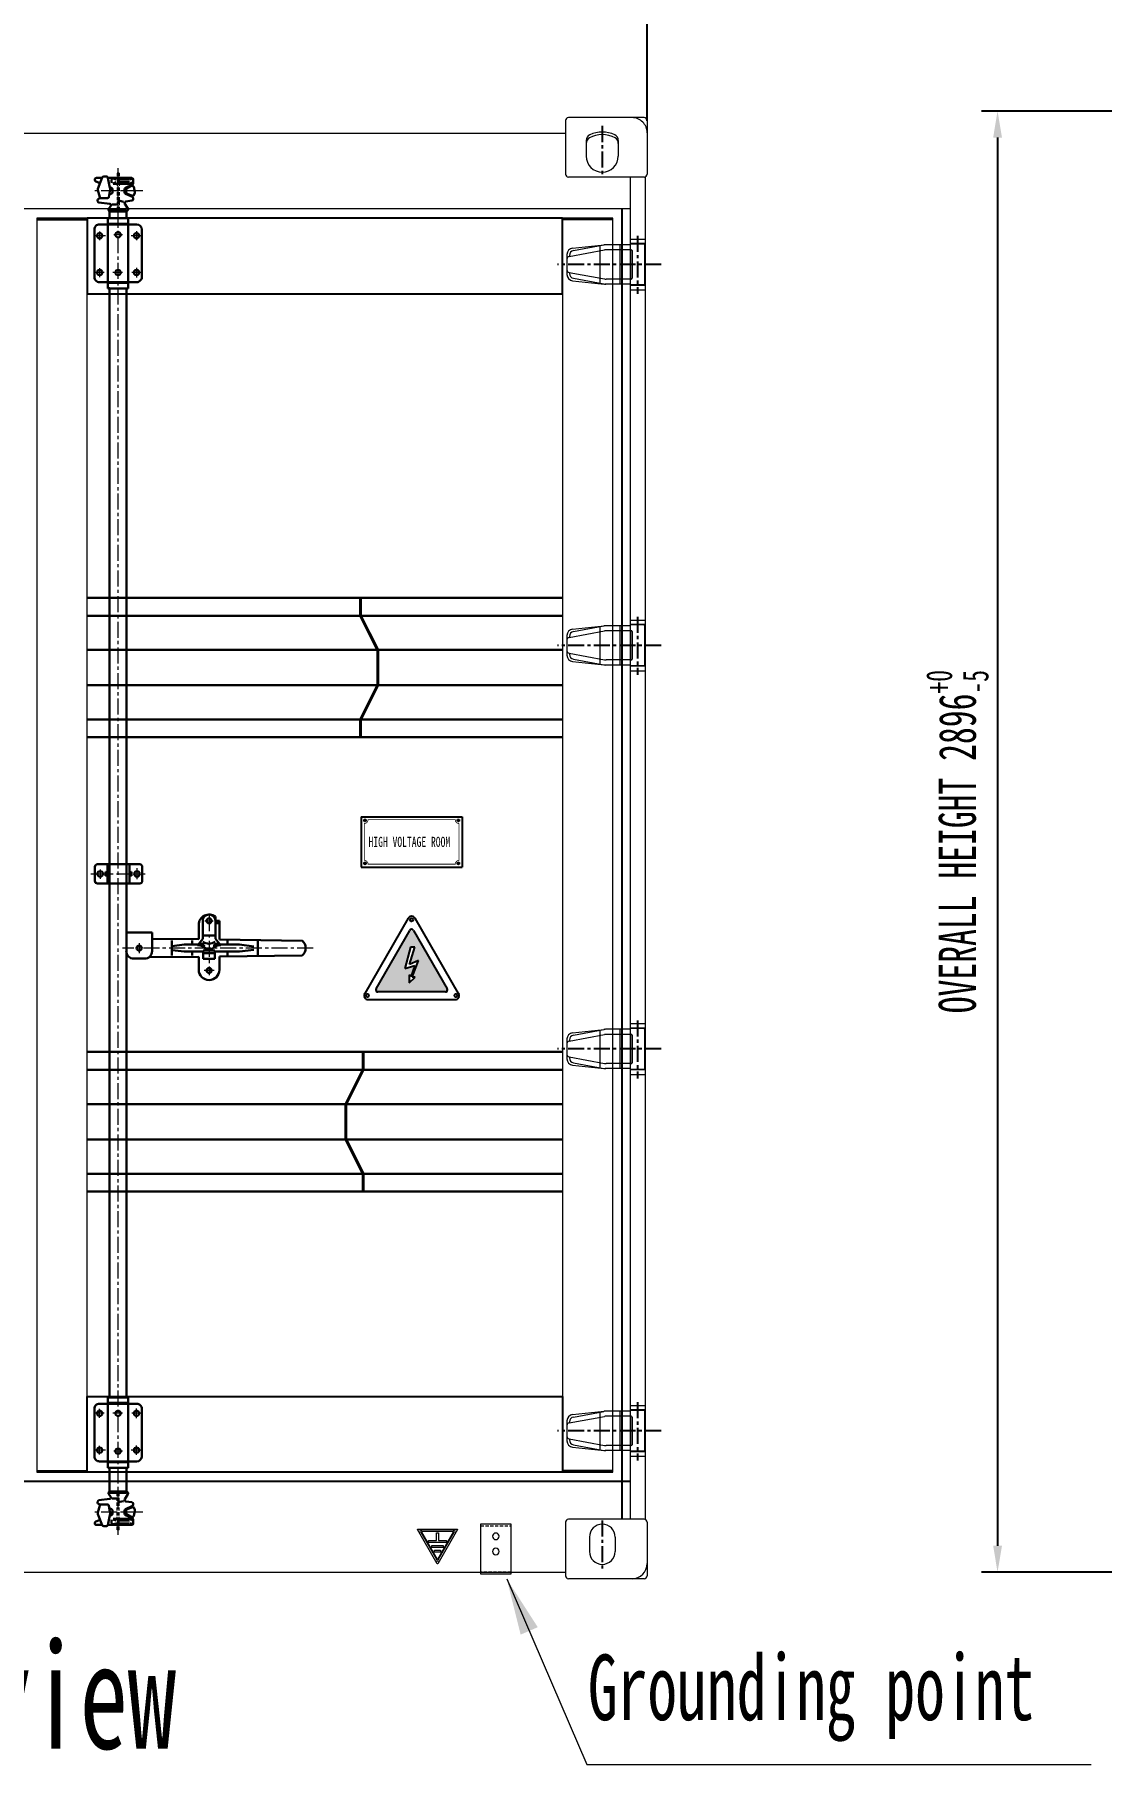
# Model space of a CAD drawing. Header units: millimetres. Extents: x 55614 to 110757, y -66981 to -47484.
# Drawn here: x 60565 to 62680, y -53138 to -49709 of the extents above; entities that cross this region are included whole.
import ezdxf

# ---------------------------------------------------------------- set-up
doc = ezdxf.new("R2010")
doc.units = ezdxf.units.MM
for name, pattern in [('CENTER', [50.8, 31.75, -6.35, 6.35, -6.35]), ('G', [2, 1.25, -0.25, 0.25, -0.25]), ('HIDDEN', [9.525, 6.35, -3.175])]:
    doc.linetypes.add(name, pattern=pattern)
doc.layers.get('0').update_dxf_attribs({"lineweight": 15})
doc.layers.get('Defpoints').update_dxf_attribs({"lineweight": 15})
for name, color, linetype in [('01', 7, 'Continuous'), ('02___PRT_ALL_AXES', 7, 'Continuous'), ('05', 4, 'G'), ('CT', 4, 'CENTER')]:
    doc.layers.add(name, color=color, linetype=linetype)
for name, color, linetype, lineweight in [('AM_0', 7, 'Continuous', 30), ('AM_3', 6, 'HIDDEN', 15), ('AM_7', 4, 'CENTER', 15), ('CO', 7, 'Continuous', 9), ('THICK', 7, 'Continuous', 0), ('标注', 1, 'Continuous', 18)]:
    doc.layers.add(name, color=color, linetype=linetype, lineweight=lineweight)
doc.styles.add('FSDBHZ', font='TXT.SHX', dxfattribs={"width": 0.707, "bigfont": 'HZFS.SHX'})
doc.styles.get("Standard").update_dxf_attribs({"font": 'isocp.shx', "width": 0.707, "bigfont": 'hztxt.shx'})
doc.styles.add('仿宋', font='仿宋_GB2312.ttf', dxfattribs={"width": 0.8})
doc.styles.add('标准', font='simsun.ttc', dxfattribs={"width": 0.667})
doc.dimstyles.new('1.5DJ', dxfattribs={"dimscale": 1.5, "dimtxt": 75, "dimasz": 75, "dimexe": 20, "dimexo": 0, "dimgap": 20, "dimtad": 1, "dimdec": 1, "dimtxsty": 'Standard', "dimcen": 10, "dimclrd": 95, "dimclre": 95, "dimclrt": 95, "dimadec": 0, "dimazin": 0, "dimtfac": 1, "dimtdec": 1, "dimtmove": 1, "dimatfit": 3, "dimfxl": 1, "dimlwd": 13, "dimlwe": 15, "dimarcsym": 1})
doc.dimstyles.new('12倍', dxfattribs={"dimscale": 21, "dimtxt": 3.5, "dimasz": 2.5, "dimexe": 1.5, "dimexo": 0, "dimgap": 1, "dimtad": 1, "dimtoh": 1, "dimdsep": 46, "dimtxsty": '仿宋', "dimcen": 2.5, "dimdle": 5, "dimclrd": 4, "dimclre": 4, "dimclrt": 3, "dimadec": 0, "dimazin": 0, "dimtfac": 1, "dimtmove": 0, "dimatfit": 3, "dimfxl": 1, "dimtolj": 1, "dimarcsym": 0})

# ---------------------------------------------------------------- blocks, each defined once
blk = doc.blocks.new('*D1523')
at = {"layer": 'Defpoints', "color": 0}
for p in [(62706.6, -49860.9), (62474.4, -52756.9), (62706.6, -52756.9)]:
    blk.add_point(p, dxfattribs=at)
at = {"layer": 'THICK', "color": 4, "linetype": 'Continuous', "lineweight": -2}
for p, q in [((62706.6, -49860.9), (62442.9, -49860.9)), ((62474.4, -49913.4), (62474.4, -52704.4)), ((62706.6, -52756.9), (62442.9, -52756.9))]:
    blk.add_line(p, q, dxfattribs=at)
at = {"layer": 'THICK', "color": 4}
for points in [[(62483.2, -49913.4), (62465.7, -49913.4), (62474.4, -49860.9)], [(62465.7, -52704.4), (62483.2, -52704.4), (62474.4, -52756.9)]]:
    blk.add_solid(points, dxfattribs=at)
at = {"layer": 'THICK', "color": 3, "lineweight": -3, "insert": (62394.6, -51308.9), "char_height": 73.5, "attachment_point": 5, "rotation": 90, "style": '标准'}
blk.add_mtext('\\A1;OVERALL HEIGHT {\\A1;2896{\\H0.7x;\\S+0^ -5;}}', dxfattribs=at)
blk = doc.blocks.new('*D1527')
at = {"layer": 'Defpoints', "color": 0}
for p in [(61779.7, -49674.9), (59341.7, -49879.9), (61779.7, -49879.9)]:
    blk.add_point(p, dxfattribs=at)
at = {"layer": 'THICK', "color": 4, "linetype": 'Continuous', "lineweight": -2}
for p, q in [((59341.7, -49879.9), (59341.7, -49643.4)), ((61779.7, -49879.9), (61779.7, -49643.4)), ((59394.2, -49674.9), (61727.2, -49674.9))]:
    blk.add_line(p, q, dxfattribs=at)
at = {"layer": 'THICK', "color": 4}
for points in [[(59394.2, -49666.2), (59394.2, -49683.7), (59341.7, -49674.9)], [(61727.2, -49683.7), (61727.2, -49666.2), (61779.7, -49674.9)]]:
    blk.add_solid(points, dxfattribs=at)
at = {"layer": 'THICK', "color": 3, "lineweight": -3, "insert": (60560.7, -49595.1), "char_height": 73.5, "attachment_point": 5, "style": '标准'}
blk.add_mtext('\\A1;OVERALL HEIGHT {\\A1;2438{\\H0.7x;\\S+0^ -5;}}', dxfattribs=at)
blk = doc.blocks.new('rehrehetreth')
at = {"linetype": 'ByBlock'}
h = blk.add_hatch(color=2, dxfattribs=at)
h.dxf.hatch_style = 1
edge = h.paths.add_edge_path()
edge.add_arc((99473.8, -259676.1), 4, 30, 150)
edge.add_line((99470.4, -259674.1), (99403.3, -259790.3))
edge.add_arc((99406.7, -259792.3), 4, 150, 270)
edge.add_line((99406.7, -259796.3), (99540.9, -259796.3))
edge.add_arc((99540.9, -259792.3), 4, 270, 30)
edge.add_line((99544.4, -259790.3), (99477.3, -259674.1))
h.paths.add_polyline_path([(99480.2, -259707.5), (99471.5, -259707.5), (99460.2, -259749.6), (99479.8, -259743.7), (99472.4, -259766), (99469, -259762.4), (99469.1, -259778), (99480.8, -259767.1), (99475.1, -259767.1), (99487.4, -259733.6), (99469.6, -259741.6)], flags=16)
at = {"layer": '02___PRT_ALL_AXES', "linetype": 'Continuous'}
for p, q in [((99466.9, -259650.1), (99380.7, -259799.3)), ((99403.3, -259790.3), (99470.4, -259674.1)), ((99477.3, -259674.1), (99544.4, -259790.3)), ((99566.9, -259799.3), (99480.7, -259650.1)), ((99471.5, -259707.5), (99460.2, -259749.6)), ((99469.6, -259741.6), (99480.2, -259707.5)), ((99480.2, -259707.5), (99471.5, -259707.5)), ((99460.2, -259749.6), (99479.8, -259743.7)), ((99487.4, -259733.6), (99469.6, -259741.6)), ((99479.8, -259743.7), (99472.4, -259766)), ((99475.1, -259767.1), (99487.4, -259733.6)), ((99472.4, -259766), (99469, -259762.4)), ((99469, -259762.4), (99469.1, -259778)), ((99469.1, -259778), (99480.8, -259767.1)), ((99480.8, -259767.1), (99475.1, -259767.1)), ((99387.7, -259811.3), (99560, -259811.3)), ((99540.9, -259796.3), (99406.7, -259796.3))]:
    blk.add_line(p, q, dxfattribs=at)
for centre in [(99473.8, -259653.2), (99386.3, -259803.3), (99561.3, -259803.3)]:
    blk.add_circle(centre, 3.1, dxfattribs=at)
for centre, radius, start, end in [((99473.8, -259654.1), 8, 30, 150), ((99473.8, -259676.1), 4, 30, 150), ((99387.7, -259803.3), 8, 150, 270), ((99406.7, -259792.3), 4, 150, 270), ((99540.9, -259792.3), 4, 270, 30), ((99560, -259803.3), 8, 270, 30)]:
    blk.add_arc(centre, radius, start, end, dxfattribs=at)
blk = doc.blocks.new('RYHTU67U56Y5R4')
at = {"layer": '01'}
for p, q in [((14797, -10298.9), (14997, -10298.9)), ((14797, -10298.9), (14797, -10398.9)), ((14997, -10298.9), (14997, -10398.9)), ((14797, -10398.9), (14997, -10398.9))]:
    blk.add_line(p, q, dxfattribs=at)
at = {"layer": '01', "const_width": 1.5}
for points in [[(14803, -10312.4, 0.414214), (14810.5, -10304.9, 0.414214)], [(14983.5, -10304.9, 0.414214), (14991, -10312.4, 0.414214)], [(14810.5, -10392.9, 0.414214), (14803, -10385.4, 0.414214)], [(14991, -10385.4, 0.414214), (14983.5, -10392.9, 0.414214)]]:
    blk.add_lwpolyline(points, format="xyb", dxfattribs=at)
for points in [[(14803, -10311.7), (14803, -10386.2)], [(14809.8, -10304.9), (14984.2, -10304.9)], [(14991, -10311.7), (14991, -10386.2)], [(14809.8, -10392.9), (14984.1, -10392.9)]]:
    blk.add_lwpolyline(points, dxfattribs=at)
at = {"layer": '01', "lineweight": 30}
for centre in [(14804.5, -10306.4), (14989.5, -10306.4), (14804.5, -10391.4), (14989.5, -10391.4)]:
    blk.add_circle(centre, 1.65, dxfattribs=at)
at = {"layer": '05'}
for p, q in [((14808.2, -10306.4), (14800.8, -10306.4)), ((14804.5, -10303.4), (14804.5, -10309.5)), ((14993.2, -10306.4), (14985.8, -10306.4)), ((14989.5, -10303.4), (14989.5, -10309.5)), ((14804.5, -10388.4), (14804.5, -10394.5)), ((14989.5, -10388.4), (14989.5, -10394.5)), ((14808.2, -10391.4), (14800.8, -10391.4)), ((14993.2, -10391.4), (14985.8, -10391.4))]:
    blk.add_line(p, q, dxfattribs=at)
at = {"insert": (14811.5, -10348.9), "char_height": 20, "attachment_point": 4, "style": 'FSDBHZ'}
blk.add_mtext('{\\fSimHei|b0|i0|c134|p49;\\W0.7;HIGH VOLTAGE ROOM}', dxfattribs=at)
blk = doc.blocks.new('EY5TYU56Y5R4')
at = {"color": 6, "lineweight": 13}
blk.add_lwpolyline([(-62562, -56216.3), (-62562, -56116.3), (-62622, -56116.3), (-62622, -56216.3)], close=True, dxfattribs=at)
at = {"color": 6, "linetype": 'HIDDEN', "lineweight": 13}
blk.add_lwpolyline([(-62562, -56212.3), (-62562, -56120.3), (-62622, -56120.3), (-62622, -56212.3)], close=True, dxfattribs=at)
at = {"color": 6, "lineweight": 13}
for centre in [(-62592, -56141.3), (-62592, -56171.3)]:
    blk.add_circle(centre, 6.5, dxfattribs=at)
blk = doc.blocks.new('EY5IU78I87UI786')
at = {"color": 2}
for p, q in [((872260.3, -72846.1), (872299.4, -72913.9)), ((872339, -72845.4), (872260.7, -72845.4)), ((872267.4, -72851.4), (872298.4, -72905.1)), ((872299.3, -72904.6), (872268.3, -72850.9)), ((872330.9, -72848.9), (872268.8, -72848.9)), ((872268.8, -72849.9), (872330.9, -72849.9)), ((872297.9, -72852.5), (872297.9, -72868)), ((872301.8, -72852.5), (872297.9, -72852.5)), ((872300.3, -72913.9), (872339.4, -72846.1)), ((872331.5, -72850.9), (872300.5, -72904.6)), ((872301.3, -72905.1), (872332.4, -72851.4)), ((872301.8, -72868), (872301.8, -72852.5)), ((872281.9, -72868), (872281.9, -72872)), ((872297.9, -72868), (872281.9, -72868)), ((872281.9, -72872), (872317.9, -72872)), ((872288.5, -72877.6), (872288.5, -72881.5)), ((872311.2, -72877.6), (872288.5, -72877.6)), ((872288.5, -72881.5), (872311.2, -72881.5)), ((872294.1, -72887.1), (872294.1, -72891)), ((872305.7, -72887.1), (872294.1, -72887.1)), ((872294.1, -72891), (872305.7, -72891)), ((872317.9, -72868), (872301.8, -72868)), ((872305.7, -72891), (872305.7, -72887.1)), ((872311.2, -72881.5), (872311.2, -72877.6)), ((872317.9, -72872), (872317.9, -72868))]:
    blk.add_line(p, q, dxfattribs=at)
for centre in [(872266.8, -72849.4), (872332.9, -72849.4), (872299.9, -72906.7)]:
    blk.add_circle(centre, 2.1, dxfattribs=at)
for centre, start, end in [((872260.7, -72845.9), 90, 210), ((872339, -72845.9), 330, 90), ((872299.9, -72913.7), 210, 330)]:
    blk.add_arc(centre, 0.5, start, end, dxfattribs=at)

msp = doc.modelspace()

# ---------------------------------------------------------------- linework, layer by layer
at = {"lineweight": -3}
for p, q in [((61729.715, -50054.855), (61729.715, -52651.855)), ((60569.715, -50075.855), (60669.715, -50075.855)), ((61711.715, -50075.855), (61611.715, -50075.855)), ((60569.715, -52555.855), (60669.715, -52555.855)), ((61711.715, -52555.855), (61611.715, -52555.855)), ((61745.715, -52576.855), (59375.715, -52576.855))]:
    msp.add_line(p, q, dxfattribs=at)
for p, q in [((61775.715, -50123.359), (61775.715, -50206.359)), ((61749.715, -50137.359), (61749.715, -50192.359)), ((61775.715, -50878.358), (61775.715, -50961.358)), ((61749.715, -50892.358), (61749.715, -50947.358)), ((61749.715, -51692.357), (61749.715, -51747.357)), ((61775.715, -51678.357), (61775.715, -51761.357)), ((61749.715, -52449.355), (61749.715, -52504.355)), ((61775.715, -52435.355), (61775.715, -52518.355))]:
    msp.add_line(p, q)
for points in [[(61611.715, -50072.855), (60669.715, -50072.855), (60669.715, -50222.855), (61611.715, -50222.855)], [(60669.715, -52408.855), (61611.715, -52408.855), (61611.715, -52558.855), (60669.715, -52558.855)]]:
    msp.add_lwpolyline(points, close=True, dxfattribs=at)
at = {"layer": 'AM_0'}
for p, q in [((60684.763, -49996.415), (60684.763, -49997.405)), ((60695.206, -50003.712), (60686.622, -50000.18)), ((60699.244, -49993.415), (60687.763, -49993.415)), ((60694.642, -50031.64), (60690.728, -50017.941)), ((60690.881, -50014.742), (60699.517, -49992.72)), ((60707.795, -49990.815), (60702.31, -49990.815)), ((60710.739, -49993.238), (60714.557, -50012.709)), ((60758.232, -49993.415), (60710.774, -49993.415)), ((60712.691, -50031.322), (60714.643, -50019.937)), ((60717.905, -50013.051), (60714.336, -50011.582)), ((60719.764, -50015.825), (60719.764, -50021.797)), ((60726.778, -50002.078), (60720.398, -50004.204)), ((60758.676, -50005.267), (60720.823, -50005.267)), ((60726.99, -49996.551), (60721.249, -49994.638)), ((60753.572, -49996.551), (60728.692, -49996.551)), ((60753.572, -50002.078), (60728.692, -50002.078)), ((60743.764, -50021.912), (60743.764, -50015.719)), ((60745.487, -50013.005), (60759.042, -50006.626)), ((60746.646, -50021.662), (60746.6, -50016.912)), ((60757.41, -50009.307), (60748.167, -50014.463)), ((60754.848, -49996.977), (60758.889, -49994.851)), ((60755.061, -50001.866), (60759.527, -50004.629)), ((60760.765, -49996.378), (60760.765, -50003.911)), ((60761.775, -50011.345), (60763.87, -50021.593)), ((60763.75, -50023.001), (60761.901, -50027.748)), ((60690.263, -50037.834), (60690.263, -50039.195)), ((60692.133, -50035.055), (60695.255, -50033.785)), ((60692.86, -50042.167), (60714.123, -50045.051)), ((60709.734, -50033.816), (60697.526, -50033.816)), ((60712.249, -50054.12), (60715.944, -50050.037)), ((60713.544, -50026.345), (60717.894, -50024.576)), ((60747.495, -50056.816), (60714.155, -50056.816)), ((60727.764, -50045.816), (60718.533, -50045.816)), ((60730.764, -50041.743), (60730.764, -50042.816)), ((60734.553, -50038.849), (60741.764, -50040.816)), ((60744.155, -50044.658), (60750.114, -50054.237)), ((60745.487, -50024.626), (60759.042, -50031.005)), ((60746.234, -50040.11), (60758.232, -50038.215)), ((60759.999, -50028.616), (60749.058, -50024.709)), ((60760.765, -50033.719), (60760.765, -50035.252)), ((60767.715, -50085.615), (60693.715, -50085.615)), ((60750.715, -50073.115), (60710.715, -50073.115)), ((60710.715, -50073.115), (60710.715, -50084.115)), ((60750.715, -50084.115), (60710.715, -50084.115)), ((60710.715, -50085.615), (60710.715, -50199.915)), ((60712.92, -50058.699), (60714.764, -50059.815)), ((60713.715, -50059.815), (60713.715, -50073.115)), ((60713.715, -50084.115), (60713.715, -50085.615)), ((60747.764, -50059.816), (60713.764, -50059.816)), ((60746.764, -50059.816), (60749.121, -50058.389)), ((60747.715, -50059.815), (60747.715, -50073.115)), ((60747.715, -50084.115), (60747.715, -50085.615)), ((60750.715, -50073.115), (60750.715, -50084.115)), ((60750.715, -50085.615), (60750.715, -50199.915)), ((60683.715, -50095.615), (60683.715, -50189.915)), ((60777.715, -50095.615), (60777.715, -50189.915)), ((60767.715, -50199.915), (60693.715, -50199.915)), ((60750.715, -50201.415), (60710.715, -50201.415)), ((60750.715, -50201.415), (60710.715, -50201.415)), ((60710.715, -50201.415), (60710.715, -50212.415)), ((60750.715, -50212.415), (60710.715, -50212.415)), ((60713.715, -50199.915), (60713.715, -50201.415)), ((60747.715, -50199.915), (60747.715, -50201.415)), ((60750.715, -50201.415), (60750.715, -50212.415)), ((61611.715, -50825.696), (60669.714, -50825.696)), ((61211.929, -50826.055), (61210.429, -50826.055)), ((61210.429, -50826.055), (61210.429, -50861.414)), ((61211.929, -50861.055), (61211.929, -50826.055)), ((61611.715, -50861.055), (60669.714, -50861.055)), ((61210.429, -50861.414), (61244.929, -50929.414)), ((61246.429, -50929.055), (61211.929, -50861.055)), ((61611.715, -50929.055), (60669.714, -50929.055)), ((61244.929, -50929.414), (61244.929, -50998.696)), ((61246.429, -50999.055), (61246.429, -50929.055)), ((61611.715, -50999.055), (60669.714, -50999.055)), ((61244.929, -50998.696), (61210.429, -51066.696)), ((61211.929, -51067.055), (61246.429, -50999.055)), ((61611.715, -51067.055), (60669.714, -51067.055)), ((61210.429, -51066.696), (61210.429, -51102.055)), ((61211.929, -51102.055), (61211.929, -51067.055)), ((61611.715, -51102.055), (60669.714, -51102.055)), ((60684.715, -51358.86), (60684.715, -51386.86)), ((60689.715, -51353.86), (60773.715, -51353.86)), ((60709.815, -51353.86), (60709.815, -51391.86)), ((60753.615, -51353.86), (60753.615, -51391.86)), ((60778.715, -51358.86), (60778.715, -51386.86)), ((60689.715, -51391.86), (60773.715, -51391.86)), ((60705.815, -51368.86), (60705.815, -51376.86)), ((60705.815, -51368.86), (60709.815, -51369.932)), ((60705.815, -51376.86), (60709.815, -51375.789)), ((60753.615, -51369.932), (60757.615, -51368.86)), ((60753.615, -51375.789), (60757.615, -51376.86)), ((60757.615, -51368.86), (60757.615, -51376.86)), ((60898.659, -51462.355), (60898.659, -51501.773)), ((60923.659, -51457.607), (60923.659, -51501.773)), ((60798.059, -51488.855), (60747.059, -51488.855)), ((60798.059, -51488.855), (60798.059, -51525.855)), ((60890.659, -51470.355), (60890.659, -51502.5)), ((60922.559, -51494.855), (60899.759, -51494.855)), ((60931.659, -51465.558), (60923.659, -51465.558)), ((60931.659, -51470.558), (60923.659, -51470.558)), ((60931.659, -51465.558), (60931.659, -51503.046)), ((60890.659, -51502.5), (60798.059, -51501.267)), ((60837.559, -51504.855), (60837.559, -51534.855)), ((60861.58, -51513.079), (60837.725, -51515.87)), ((60861.58, -51526.632), (60837.725, -51523.84)), ((60898.659, -51513.079), (60861.58, -51513.079)), ((60899.759, -51526.632), (60861.58, -51526.632)), ((60877.559, -51504.855), (60877.559, -51513.079)), ((60877.559, -51526.632), (60877.559, -51534.855)), ((60898.659, -51501.773), (60888.128, -51514.901)), ((60922.559, -51524.855), (60899.759, -51524.855)), ((60899.759, -51524.855), (60899.759, -51541.146)), ((60922.559, -51529.855), (60899.759, -51529.855)), ((60922.559, -51524.855), (60922.559, -51541.146)), ((60971.213, -51526.632), (60922.559, -51526.632)), ((60923.659, -51501.773), (60934.19, -51514.901)), ((60971.213, -51513.079), (60923.659, -51513.079)), ((61095.821, -51505.231), (60931.659, -51503.046)), ((60947.559, -51504.855), (60947.559, -51513.079)), ((60947.559, -51526.632), (60947.559, -51534.855)), ((60971.213, -51513.079), (60999.636, -51516.632)), ((60971.213, -51526.632), (60999.636, -51523.079)), ((61007.559, -51504.855), (61007.559, -51534.855)), ((60783.059, -51540.855), (60762.059, -51540.855)), ((60890.659, -51537.124), (60791.55, -51538.22)), ((60890.659, -51562.755), (60890.659, -51537.124)), ((60922.559, -51541.146), (60899.759, -51541.146)), ((61095.787, -51534.855), (60931.659, -51536.671)), ((60931.659, -51562.755), (60931.659, -51536.671)), ((61611.715, -51725.696), (60669.714, -51725.696)), ((61215.86, -51761.055), (61215.86, -51726.055)), ((61215.86, -51726.055), (61217.36, -51726.055)), ((61217.36, -51726.055), (61217.36, -51761.414)), ((61611.715, -51761.055), (60669.714, -51761.055)), ((61181.36, -51829.055), (61215.86, -51761.055)), ((61217.36, -51761.414), (61182.86, -51829.414)), ((61611.715, -51829.055), (60669.714, -51829.055)), ((61181.36, -51899.055), (61181.36, -51829.055)), ((61182.86, -51829.414), (61182.86, -51898.696)), ((61611.715, -51899.055), (60669.714, -51899.055)), ((61215.86, -51967.055), (61181.36, -51899.055)), ((61182.86, -51898.696), (61217.36, -51966.696)), ((61611.715, -51967.055), (60669.714, -51967.055)), ((61215.86, -52002.055), (61215.86, -51967.055)), ((61217.36, -51966.696), (61217.36, -52002.055)), ((61611.715, -52002.055), (60669.714, -52002.055)), ((60767.715, -52423.015), (60693.715, -52423.015)), ((60750.715, -52410.515), (60710.715, -52410.515)), ((60710.715, -52421.515), (60710.715, -52410.515)), ((60750.715, -52421.515), (60710.715, -52421.515)), ((60710.715, -52537.315), (60710.715, -52423.015)), ((60713.715, -52423.015), (60713.715, -52421.515)), ((60747.715, -52423.015), (60747.715, -52421.515)), ((60750.715, -52421.515), (60750.715, -52410.515)), ((60750.715, -52537.315), (60750.715, -52423.015)), ((60683.715, -52527.315), (60683.715, -52433.015)), ((60777.715, -52527.315), (60777.715, -52433.015)), ((60767.715, -52537.315), (60693.715, -52537.315)), ((60750.715, -52538.815), (60710.715, -52538.815)), ((60710.715, -52549.815), (60710.715, -52538.815)), ((60750.715, -52549.815), (60710.715, -52549.815)), ((60713.715, -52538.815), (60713.715, -52537.315)), ((60713.715, -52596.815), (60713.715, -52549.815)), ((60747.715, -52538.815), (60747.715, -52537.315)), ((60747.715, -52596.815), (60747.715, -52549.815)), ((60750.715, -52549.815), (60750.715, -52538.815)), ((60690.263, -52618.797), (60690.263, -52617.436)), ((60694.642, -52624.991), (60690.728, -52638.69)), ((60692.133, -52621.575), (60695.255, -52622.845)), ((60692.86, -52614.463), (60714.123, -52611.58)), ((60709.734, -52622.815), (60697.526, -52622.815)), ((60712.249, -52602.511), (60715.944, -52606.594)), ((60712.691, -52625.308), (60714.643, -52636.693)), ((60712.92, -52597.932), (60714.764, -52596.815)), ((60747.764, -52596.815), (60713.764, -52596.815)), ((60747.495, -52599.815), (60714.155, -52599.815)), ((60727.764, -52610.815), (60718.533, -52610.815)), ((60730.764, -52614.887), (60730.764, -52613.815)), ((60734.553, -52617.781), (60741.764, -52615.815)), ((60744.155, -52611.973), (60750.114, -52602.393)), ((60745.487, -52632.005), (60759.042, -52625.626)), ((60746.234, -52616.521), (60758.232, -52618.415)), ((60746.764, -52596.815), (60749.121, -52598.242)), ((60759.999, -52628.014), (60749.058, -52631.922)), ((60760.765, -52622.911), (60760.765, -52621.378)), ((60763.75, -52633.629), (60761.901, -52628.882)), ((60684.763, -52660.215), (60684.763, -52659.225)), ((60695.206, -52652.919), (60686.622, -52656.451)), ((60699.244, -52663.216), (60687.763, -52663.216)), ((60690.881, -52641.889), (60699.517, -52663.911)), ((60710.739, -52663.393), (60714.557, -52643.921)), ((60758.232, -52663.216), (60710.774, -52663.216)), ((60713.544, -52630.285), (60717.894, -52632.055)), ((60717.905, -52643.58), (60714.336, -52645.049)), ((60719.764, -52640.806), (60719.764, -52634.834)), ((60726.778, -52654.552), (60720.398, -52652.426)), ((60758.676, -52651.364), (60720.823, -52651.364)), ((60726.99, -52660.079), (60721.249, -52661.992)), ((60753.572, -52654.552), (60728.692, -52654.552)), ((60753.572, -52660.079), (60728.692, -52660.079)), ((60743.764, -52634.719), (60743.764, -52640.911)), ((60745.487, -52643.626), (60759.042, -52650.005)), ((60746.646, -52634.969), (60746.6, -52639.719)), ((60757.41, -52647.324), (60748.167, -52642.168)), ((60754.848, -52659.654), (60758.889, -52661.78)), ((60755.061, -52654.765), (60759.527, -52652.001)), ((60760.765, -52660.252), (60760.765, -52652.719)), ((60761.775, -52645.286), (60763.87, -52635.037)), ((60707.795, -52665.816), (60702.31, -52665.816))]:
    msp.add_line(p, q, dxfattribs=at)
msp.add_lwpolyline([(60747.715, -50212.415), (60713.715, -50212.415), (60713.715, -52410.515), (60747.715, -52410.515)], close=True, dxfattribs=at)
for centre, radius in [((60694.215, -50107.915), 5.25), ((60730.715, -50105.915), 5.25), ((60767.215, -50107.915), 5.25), ((60694.215, -50180.915), 5.25), ((60730.715, -50180.915), 5.25), ((60767.215, -50180.915), 5.25), ((60695.215, -51372.86), 5.5), ((60768.215, -51372.86), 5.5), ((60911.159, -51465.855), 5), ((60772.559, -51519.855), 5), ((60911.159, -51564.255), 5), ((60694.215, -52442.015), 5.25), ((60730.715, -52442.015), 5.25), ((60767.215, -52442.015), 5.25), ((60694.215, -52515.015), 5.25), ((60730.715, -52517.015), 5.25), ((60767.215, -52515.015), 5.25)]:
    msp.add_circle(centre, radius, dxfattribs=at)
for centre, radius, start, end in [((60687.763, -49996.415), 3, 89.99992, 180), ((60687.763, -49997.405), 3, 180, 247.6365), ((60695.535, -50016.567), 5, 158.586908, 195.945465), ((60702.31, -49993.815), 3, 89.99992, 158.58707), ((60707.795, -49993.815), 3, 11.0935, 89.99992), ((60694.93, -50016.558), 20, 350.2726, 11.0936), ((60724.226, -49999.527), 6.805, 137.864454, 214.342187), ((60716.764, -50021.797), 3, 292.1356, 359.9999), ((60716.764, -50015.825), 3, 359.9998, 67.6361), ((60746.764, -50015.719), 3, 115.20116, 180), ((60746.764, -50021.912), 3, 180, 244.799), ((60749.594, -50017.102), 3, 118.39315, 176.367037), ((60749.939, -50021.533), 3.295, 182.233027, 254.480837), ((60758.836, -50011.946), 3, 11.5506, 118.39315), ((60757.764, -49996.378), 3, 359.9998, 81.02744), ((60757.764, -50003.911), 3, 295.2012, 359.9999), ((60761.421, -50022.094), 2.5, 338.717704, 11.550977), ((60693.264, -50037.834), 3, 112.1353, 180), ((60693.264, -50039.195), 3, 180, 262.2783), ((60697.526, -50030.815), 3, 195.9456, 270.0001), ((60709.734, -50030.815), 3, 270.0001, 350.2724), ((60714.474, -50056.133), 3, 137.8583, 238.8012), ((60713.72, -50048.024), 3, 317.8582, 82.2781), ((60727.764, -50042.816), 3, 270.0001, 359.9999), ((60733.764, -50041.743), 3, 74.7448, 180), ((60746.702, -50043.073), 3, 98.9726, 211.8864), ((60747.567, -50055.822), 3, 301.1987, 31.8863), ((60757.764, -50035.252), 3, 278.9725, 359.9999), ((60757.764, -50033.719), 3, 359.9998, 64.7987), ((60760.503, -50027.204), 1.5, 250.345412, 338.717704), ((60693.715, -50095.615), 10, 89.9998, 180), ((60767.715, -50095.615), 10, 0.0001, 89.9999), ((60693.715, -50189.915), 10, 180, 270.00008), ((60767.715, -50189.915), 10, 269.99998, 0.0002), ((60689.715, -51358.86), 5, 90.00008, 180.0001), ((60773.715, -51358.86), 5, 0, 90.00008), ((60689.715, -51386.86), 5, 180.0001, 269.9999), ((60773.715, -51386.86), 5, 269.9999, 0), ((60911.159, -51473.855), 20.5, 52.428, 180), ((60911.159, -51465.855), 12.5, 359.9998, 180), ((60762.059, -51525.855), 15, 180, 270.0001), ((60783.059, -51525.855), 15, 270, 359.9999), ((60891.581, -51525.647), 11.287, 51.165186, 107.812645), ((60894.111, -51522.427), 11.287, 51.165186, 107.812645), ((60911.159, -51503.73), 18.125, 226.3972, 313.6029), ((60910.901, -51489.901), 21.288, 235.62456, 304.37544), ((60908.5, -51515.363), 7.512, 166.699891, 205.663234), ((60913.818, -51515.363), 7.512, 334.336766, 13.300109), ((60928.206, -51522.427), 11.287, 72.187355, 128.834814), ((60930.737, -51525.647), 11.287, 72.187355, 128.834814), ((61082.559, -51519.855), 20, 311.4097, 48.5903), ((60911.159, -51562.755), 20.5, 180, 359.9999), ((60693.715, -52433.015), 10, 89.99992, 180), ((60767.715, -52433.015), 10, 359.9998, 90.00002), ((60693.715, -52527.315), 10, 180, 270.0002), ((60767.715, -52527.315), 10, 270.0001, 359.9999), ((60693.264, -52617.436), 3, 97.7217, 180), ((60693.264, -52618.797), 3, 180, 247.8647), ((60697.526, -52625.815), 3, 89.9999, 164.0544), ((60709.734, -52625.815), 3, 9.7276, 89.9999), ((60714.474, -52600.498), 3, 121.1988, 222.1417), ((60713.72, -52608.607), 3, 277.7219, 42.1418), ((60727.764, -52613.815), 3, 0.0001, 89.9999), ((60733.764, -52614.887), 3, 180, 285.2552), ((60746.702, -52613.557), 3, 148.1136, 261.0274), ((60747.567, -52600.808), 3, 328.1137, 58.8013), ((60757.764, -52621.378), 3, 0.0001, 81.0275), ((60757.764, -52622.911), 3, 295.2013, 0.0002), ((60760.503, -52629.427), 1.5, 21.282296, 109.654588), ((60687.763, -52659.225), 3, 112.3635, 180), ((60687.763, -52660.215), 3, 180, 270.00008), ((60695.535, -52640.063), 5, 164.054535, 201.413092), ((60694.93, -52640.073), 20, 348.9064, 9.7274), ((60724.226, -52657.103), 6.805, 145.657813, 222.135546), ((60716.764, -52634.834), 3, 0.0001, 67.8644), ((60716.764, -52640.806), 3, 292.3639, 0.0002), ((60746.764, -52634.719), 3, 115.201, 180), ((60746.764, -52640.911), 3, 180, 244.79884), ((60749.594, -52639.529), 3, 183.632963, 241.60685), ((60749.939, -52635.097), 3.295, 105.519163, 177.766973), ((60758.836, -52644.685), 3, 241.60685, 348.4494), ((60757.764, -52660.252), 3, 278.97256, 0.0002), ((60757.764, -52652.719), 3, 0.0001, 64.7988), ((60761.421, -52634.537), 2.5, 348.449023, 21.282296), ((60702.31, -52662.816), 3, 201.41293, 270.00008), ((60707.795, -52662.816), 3, 270.00008, 348.9065)]:
    msp.add_arc(centre, radius, start, end, dxfattribs=at)
for p in [(60730.764, -50059.816), (60713.715, -50212.415), (60713.715, -52410.515), (60730.764, -52596.815)]:
    msp.add_point(p, dxfattribs=at)
at = {"layer": 'AM_3'}
for p, q in [((60732.715, -49983.815), (60728.715, -49983.815)), ((60732.715, -49983.815), (60732.715, -50058.578)), ((60728.715, -52672.815), (60728.715, -52597.706)), ((60732.715, -52672.815), (60732.715, -52598.052)), ((60732.715, -52672.815), (60728.715, -52672.815))]:
    msp.add_line(p, q, dxfattribs=at)
msp.add_lwpolyline([(60728.715, -49983.815), (60728.715, -50058.924)], dxfattribs=at)
at = {"layer": 'AM_7'}
for p, q in [((60730.715, -52682.815), (60730.715, -49973.815)), ((60779.922, -50018.815), (60682.154, -50018.815)), ((60705.733, -50107.915), (60683.715, -50107.915)), ((60694.215, -50099.369), (60694.215, -50116.689)), ((60739.708, -50105.915), (60722.054, -50105.915)), ((60776.015, -50107.915), (60756.696, -50107.915)), ((60767.215, -50098.702), (60767.215, -50117.022)), ((60703.068, -50180.915), (60685.748, -50180.915)), ((60694.215, -50171.982), (60694.215, -50189.969)), ((60739.708, -50180.915), (60720.056, -50180.915)), ((60775.349, -50180.915), (60757.695, -50180.915)), ((60767.215, -50171.316), (60767.215, -50190.635)), ((60676.715, -51372.86), (60784.715, -51372.86)), ((60695.215, -51363.86), (60695.215, -51382.86)), ((60768.215, -51361.61), (60768.215, -51383.36)), ((60911.156, -51454.605), (60911.156, -51573.419)), ((60911.159, -51454.605), (60911.159, -51573.419)), ((60903.056, -51465.855), (60919.306, -51465.855)), ((60903.059, -51465.855), (60919.309, -51465.855)), ((61117.563, -51519.855), (60739.785, -51519.855)), ((60772.556, -51509.855), (60772.556, -51529.855)), ((60772.559, -51509.855), (60772.559, -51529.855)), ((60921.156, -51564.255), (60901.156, -51564.255)), ((60921.159, -51564.255), (60901.159, -51564.255)), ((60703.068, -52442.015), (60685.748, -52442.015)), ((60694.215, -52450.948), (60694.215, -52432.961)), ((60739.708, -52442.015), (60720.056, -52442.015)), ((60775.349, -52442.015), (60757.695, -52442.015)), ((60767.215, -52451.614), (60767.215, -52432.295)), ((60705.733, -52515.015), (60683.715, -52515.015)), ((60694.215, -52523.561), (60694.215, -52506.241)), ((60739.708, -52517.015), (60722.054, -52517.015)), ((60776.015, -52515.015), (60756.696, -52515.015)), ((60767.215, -52524.228), (60767.215, -52505.908)), ((60779.922, -52637.815), (60682.154, -52637.815))]:
    msp.add_line(p, q, dxfattribs=at)
at = {"layer": 'CO'}
for p, q in [((61617.715, -49879.859), (61617.715, -49985.859)), ((61773.721, -49873.859), (61623.715, -49873.859)), ((61779.715, -49879.853), (61779.715, -49985.859)), ((59503.714, -49904.859), (61617.716, -49904.859)), ((61658.965, -49919.35), (61658.965, -49950.109)), ((61722.465, -49919.35), (61722.465, -49950.109)), ((61773.715, -49991.859), (61623.715, -49991.859)), ((61745.715, -49991.859), (61745.715, -52651.855)), ((61775.715, -49991.859), (61775.715, -52652.196)), ((61745.716, -50054.855), (59375.715, -50054.855)), ((61631.889, -50132.667), (61694.657, -50125.972)), ((61745.215, -50125.859), (61697.556, -50125.859)), ((61775.715, -50115.359), (61745.713, -50115.359)), ((61775.715, -50123.359), (61745.715, -50123.359)), ((61775.715, -50124.359), (61745.715, -50124.359)), ((61774.715, -50125.359), (61774.715, -50204.359)), ((61620.715, -50145.096), (61620.715, -50184.621)), ((61624.802, -50149.199), (61694.825, -50136.195)), ((61625.715, -50147.173), (61625.715, -50149.03)), ((61633.889, -50137.341), (61693.904, -50126.195)), ((61685.715, -50127.942), (61685.715, -50201.64)), ((61748.215, -50135.859), (61698.477, -50135.859)), ((61725.715, -50126.436), (61725.715, -50203.467)), ((61746.715, -50137.359), (61746.715, -50192.359)), ((61624.802, -50180.518), (61694.825, -50193.523)), ((61625.715, -50180.688), (61625.715, -50182.545)), ((61633.889, -50192.377), (61693.904, -50203.523)), ((61748.215, -50193.859), (61698.477, -50193.859)), ((61631.889, -50197.051), (61694.657, -50203.746)), ((61745.215, -50203.859), (61696.778, -50203.859)), ((61775.715, -50215.859), (61745.713, -50215.859)), ((61775.715, -50205.359), (61745.715, -50205.359)), ((61775.715, -50206.359), (61745.715, -50206.359)), ((61775.715, -50870.358), (61745.713, -50870.358)), ((61775.715, -50878.358), (61745.715, -50878.358)), ((61775.715, -50879.358), (61745.715, -50879.358)), ((61774.715, -50880.358), (61774.715, -50959.358)), ((61620.715, -50900.095), (61620.715, -50939.62)), ((61624.802, -50904.198), (61694.825, -50891.194)), ((61625.715, -50902.172), (61625.715, -50904.029)), ((61631.889, -50887.666), (61694.657, -50880.971)), ((61633.889, -50892.34), (61693.904, -50881.194)), ((61685.715, -50882.941), (61685.715, -50956.639)), ((61745.215, -50880.858), (61697.556, -50880.858)), ((61748.215, -50890.858), (61698.477, -50890.858)), ((61725.715, -50881.435), (61725.715, -50958.466)), ((61746.715, -50892.358), (61746.715, -50947.358)), ((61624.802, -50935.517), (61694.825, -50948.521)), ((61625.715, -50935.687), (61625.715, -50937.544)), ((61633.889, -50947.376), (61693.904, -50958.521)), ((61748.215, -50948.858), (61698.477, -50948.858)), ((61631.889, -50952.05), (61694.657, -50958.745)), ((61745.215, -50958.858), (61696.778, -50958.858)), ((61775.715, -50970.858), (61745.713, -50970.858)), ((61775.715, -50960.358), (61745.715, -50960.358)), ((61775.715, -50961.358), (61745.715, -50961.358)), ((61620.715, -51700.094), (61620.715, -51739.619)), ((61624.802, -51704.197), (61694.825, -51691.193)), ((61625.715, -51702.17), (61625.715, -51704.028)), ((61631.889, -51687.665), (61694.657, -51680.969)), ((61633.889, -51692.339), (61693.904, -51681.193)), ((61685.715, -51682.94), (61685.715, -51756.638)), ((61745.215, -51680.857), (61697.556, -51680.857)), ((61748.215, -51690.857), (61698.477, -51690.857)), ((61725.715, -51681.434), (61725.715, -51758.465)), ((61775.715, -51670.357), (61745.713, -51670.357)), ((61775.715, -51678.357), (61745.715, -51678.357)), ((61775.715, -51679.357), (61745.715, -51679.357)), ((61746.715, -51692.357), (61746.715, -51747.357)), ((61774.715, -51680.357), (61774.715, -51759.357)), ((61624.802, -51735.516), (61694.825, -51748.52)), ((61625.715, -51735.686), (61625.715, -51737.543)), ((61631.889, -51752.049), (61694.657, -51758.744)), ((61633.889, -51747.375), (61693.904, -51758.52)), ((61745.215, -51758.857), (61696.778, -51758.857)), ((61748.215, -51748.857), (61698.477, -51748.857)), ((61775.715, -51770.857), (61745.713, -51770.857)), ((61745.715, -51758.942), (61745.715, -51881.491)), ((61775.715, -51760.357), (61745.715, -51760.357)), ((61775.715, -51761.357), (61745.715, -51761.357)), ((61620.715, -52457.093), (61620.715, -52496.617)), ((61624.802, -52461.196), (61694.825, -52448.191)), ((61631.889, -52444.663), (61694.657, -52437.968)), ((61633.889, -52449.337), (61693.904, -52438.191)), ((61685.715, -52439.938), (61685.715, -52513.637)), ((61745.215, -52437.855), (61697.556, -52437.855)), ((61748.215, -52447.855), (61698.477, -52447.855)), ((61725.715, -52438.432), (61725.715, -52515.463)), ((61775.715, -52427.355), (61745.713, -52427.355)), ((61775.715, -52435.355), (61745.715, -52435.355)), ((61775.715, -52436.355), (61745.715, -52436.355)), ((61746.715, -52449.355), (61746.715, -52504.355)), ((61774.715, -52437.355), (61774.715, -52516.355)), ((61625.715, -52459.169), (61625.715, -52461.026)), ((61624.802, -52492.514), (61694.825, -52505.519)), ((61625.715, -52492.684), (61625.715, -52494.541)), ((61631.889, -52509.047), (61694.657, -52515.742)), ((61633.889, -52504.373), (61693.904, -52515.519)), ((61745.215, -52515.855), (61696.778, -52515.855)), ((61748.215, -52505.855), (61698.477, -52505.855)), ((61775.715, -52517.355), (61745.715, -52517.355)), ((61775.715, -52518.355), (61745.715, -52518.355)), ((61775.715, -52527.855), (61745.713, -52527.855)), ((61617.715, -52657.855), (61617.715, -52763.855)), ((61773.721, -52651.855), (61623.715, -52651.855)), ((61779.715, -52657.849), (61779.715, -52763.855)), ((61665.215, -52687.355), (61665.215, -52715.855)), ((61716.215, -52687.355), (61716.215, -52715.855)), ((59503.715, -52756.855), (61617.716, -52756.855)), ((61773.715, -52769.855), (61623.715, -52769.855))]:
    msp.add_line(p, q, dxfattribs=at)
for points in [[(60669.715, -52558.855), (60669.715, -50072.855), (60569.715, -50072.855), (60569.715, -52558.855)], [(61611.715, -52558.855), (61711.715, -52558.855), (61711.715, -50072.855), (61611.715, -50072.855)]]:
    msp.add_lwpolyline(points, close=True, dxfattribs=at)
for centre, radius, start, end in [((61623.715, -49879.859), 6, 90, 180), ((61749.745, -49903.829), 29.97, 359.9999, 89.99992), ((61773.721, -49879.853), 5.994, 359.9999, 89.99995), ((61671.465, -49919.35), 12.5, 116.265336, 180), ((61671.465, -49925.017), 12.5, 120, 180), ((61690.715, -49958.359), 51, 60, 120), ((61690.715, -49958.359), 56, 63.734664, 116.265336), ((61709.965, -49919.35), 12.5, 0, 63.734664), ((61709.965, -49925.017), 12.5, 0, 60), ((61690.715, -49950.109), 31.75, 180, 0), ((61623.715, -49985.859), 6, 180, 270), ((61773.715, -49985.859), 6, 270, 0), ((61697.556, -50145.859), 20, 90, 100.520784), ((61696.778, -50145.859), 20, 90, 96.088528), ((61745.215, -50124.359), 1.5, 270, 0), ((61773.715, -50125.359), 1, 0, 90), ((61633.215, -50145.096), 12.5, 96.088528, 180), ((61625.715, -50154.115), 5, 100.520784, 180), ((61635.715, -50147.173), 10, 100.520784, 180), ((61698.477, -50155.859), 20, 90, 100.520784), ((61745.215, -50137.359), 1.5, 0, 90), ((61748.215, -50137.359), 1.5, 0, 90), ((61625.715, -50175.602), 5, 180, 259.479216), ((61633.215, -50184.621), 12.5, 180, 263.911472), ((61635.715, -50182.545), 10, 180, 259.479216), ((61698.477, -50173.859), 20, 259.479216, 270), ((61745.215, -50192.359), 1.5, 270, 0), ((61748.215, -50192.359), 1.5, 270, 0), ((61697.556, -50183.859), 20, 259.479216, 270), ((61745.215, -50205.359), 1.5, 0, 90), ((61773.715, -50204.359), 1, 270, 0), ((61745.215, -50879.358), 1.5, 270, 0), ((61773.715, -50880.358), 1, 0, 90), ((61633.215, -50900.095), 12.5, 96.088528, 180), ((61625.715, -50909.114), 5, 100.520784, 180), ((61635.715, -50902.172), 10, 100.520784, 180), ((61697.556, -50900.858), 20, 90, 100.520784), ((61696.778, -50900.858), 20, 90, 96.088528), ((61698.477, -50910.858), 20, 90, 100.520784), ((61745.215, -50892.358), 1.5, 0, 90), ((61748.215, -50892.358), 1.5, 0, 90), ((61625.715, -50930.601), 5, 180, 259.479216), ((61633.215, -50939.62), 12.5, 180, 263.911472), ((61635.715, -50937.544), 10, 180, 259.479216), ((61698.477, -50928.858), 20, 259.479216, 270), ((61745.215, -50947.358), 1.5, 270, 0), ((61748.215, -50947.358), 1.5, 270, 0), ((61697.556, -50938.858), 20, 259.479216, 270), ((61745.215, -50960.358), 1.5, 0, 90), ((61773.715, -50959.358), 1, 270, 0), ((61633.215, -51700.094), 12.5, 96.088528, 180), ((61635.715, -51702.17), 10, 100.520784, 180), ((61697.556, -51700.857), 20, 90, 100.520784), ((61696.778, -51700.857), 20, 90, 96.088528), ((61698.477, -51710.857), 20, 90, 100.520784), ((61745.215, -51679.357), 1.5, 270, 0), ((61745.215, -51692.357), 1.5, 0, 90), ((61748.215, -51692.357), 1.5, 0, 90), ((61773.715, -51680.357), 1, 0, 90), ((61625.715, -51709.113), 5, 100.520784, 180), ((61625.715, -51730.6), 5, 180, 259.479216), ((61635.715, -51737.543), 10, 180, 259.479216), ((61633.215, -51739.619), 12.5, 180, 263.911472), ((61697.556, -51738.857), 20, 259.479216, 270), ((61698.477, -51728.857), 20, 259.479216, 270), ((61745.215, -51747.357), 1.5, 270, 0), ((61745.215, -51760.357), 1.5, 0, 90), ((61748.215, -51747.357), 1.5, 270, 0), ((61773.715, -51759.357), 1, 270, 0), ((61633.215, -52457.093), 12.5, 96.088528, 180), ((61635.715, -52459.169), 10, 100.520784, 180), ((61697.556, -52457.855), 20, 90, 100.520784), ((61696.778, -52457.855), 20, 90, 96.088528), ((61698.477, -52467.855), 20, 90, 100.520784), ((61745.215, -52436.355), 1.5, 270, 0), ((61745.215, -52449.355), 1.5, 0, 90), ((61748.215, -52449.355), 1.5, 0, 90), ((61773.715, -52437.355), 1, 0, 90), ((61625.715, -52466.111), 5, 100.520784, 180), ((61625.715, -52487.599), 5, 180, 259.479216), ((61633.215, -52496.617), 12.5, 180, 263.911472), ((61635.715, -52494.541), 10, 180, 259.479216), ((61697.556, -52495.855), 20, 259.479216, 270), ((61698.477, -52485.855), 20, 259.479216, 270), ((61745.215, -52504.355), 1.5, 270, 0), ((61745.215, -52517.355), 1.5, 0, 90), ((61748.215, -52504.355), 1.5, 270, 0), ((61773.715, -52516.355), 1, 270, 0), ((61623.715, -52657.855), 6, 90, 180), ((61690.715, -52687.355), 25.5, 0, 180), ((61773.721, -52657.849), 5.994, 359.9999, 89.99995), ((61690.715, -52715.855), 25.5, 180, 0), ((61623.715, -52763.855), 6, 180, 270), ((61749.715, -52739.855), 30, 270, 0), ((61773.715, -52763.855), 6, 270, 0)]:
    msp.add_arc(centre, radius, start, end, dxfattribs=at)
at = {"layer": 'CT'}
for p, q in [((61690.715, -49890.434), (61690.715, -49990.434)), ((61760.715, -50108.109), (61760.715, -50223.359)), ((61807.26, -50164.859), (61602.068, -50164.859)), ((61807.26, -50164.859), (61602.068, -50164.859)), ((61760.715, -50863.108), (61760.715, -50978.358)), ((61807.26, -50919.858), (61602.068, -50919.858)), ((61807.26, -50919.858), (61602.068, -50919.858)), ((61760.715, -51663.107), (61760.715, -51778.357)), ((61807.26, -51719.857), (61602.068, -51719.857)), ((61807.26, -51719.857), (61602.068, -51719.857)), ((61760.715, -52420.105), (61760.715, -52535.355)), ((61807.26, -52476.855), (61602.068, -52476.855)), ((61690.715, -52654.43), (61690.715, -52754.43))]:
    msp.add_line(p, q, dxfattribs=at)

# ---------------------------------------------------------------- block references
at = {"lineweight": -3}
msp.add_blockref('RYHTU67U56Y5R4', (46415.789, -40960.613), dxfattribs=at)
at = {"color": 2, "linetype": 'ByBlock'}
msp.add_blockref('rehrehetreth', (-38161.031, 208189.388), dxfattribs=at)
at = {"lineweight": -3, "xscale": -1}
msp.add_blockref('EY5TYU56Y5R4', (-1112.292, 3455.48), dxfattribs=at)
at = {"layer": 'THICK', "lineweight": -3, "xscale": -1}
msp.add_blockref('EY5IU78I87UI786', (933663.901, 20173.767), dxfattribs=at)

# ---------------------------------------------------------------- texts
at = {"color": 34, "lineweight": 15, "insert": (60845.405, -52896.974), "char_height": 210, "attachment_point": 3, "style": '标准'}
msp.add_mtext('D view', dxfattribs=at)
at = {"layer": '标注', "color": 1, "insert": (61662.163, -53092.886), "char_height": 130, "width": 1216.45957, "attachment_point": 7, "style": '标准'}
msp.add_mtext('Grounding point ', dxfattribs=at)

# ---------------------------------------------------------------- dimensions: what is measured, and where the dimension line sits
at = {"layer": 'THICK', "lineweight": -3}
dim = msp.add_linear_dim(base=(61779.715, -49674.922), p1=(59341.715, -49879.853), p2=(61779.715, -49879.853), text='OVERALL HEIGHT {\\A1;<>{\\H0.7x;\\S+0^ -5;}}', dimstyle='12倍', override={"dimtxsty": '标准'}, dxfattribs=at)
dim.commit()
dim.dimension.update_dxf_attribs({"geometry": '*D1527', "text_midpoint": (60560.715, -49595.129)})
dim = msp.add_linear_dim(base=(62474.44, -52756.855), p1=(62706.628, -49860.855), p2=(62706.628, -52756.855), angle=90, text='OVERALL HEIGHT {\\A1;<>{\\H0.7x;\\S+0^ -5;}}', dimstyle='12倍', override={"dimtxsty": '标准'}, dxfattribs=at)
dim.commit()
dim.dimension.update_dxf_attribs({"geometry": '*D1523', "text_midpoint": (62474.44, -51308.855), "dimtype": 160})

# ---------------------------------------------------------------- leaders
msp.add_leader([(61501.177, -52770.089), (61660.389, -53137.897), (62660.025, -53137.897)], dimstyle='1.5DJ', override={"dimgap": 20, "dimtad": 0}, dxfattribs=at)

doc.saveas('drawing.dxf')
